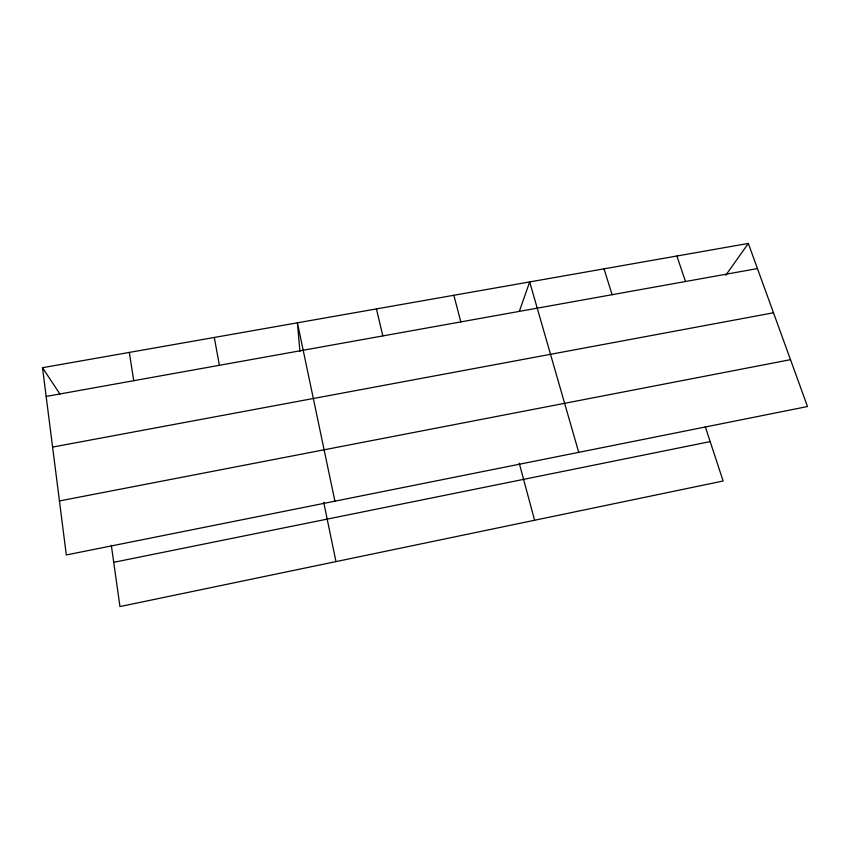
<?xml version="1.0" encoding="UTF-8"?>
<svg xmlns="http://www.w3.org/2000/svg" width="850" height="850" viewBox="0 0 850 850"><rect width="100%" height="100%" fill="white"/><g stroke="black" fill="none" stroke-linecap="round" stroke-linejoin="round"><path stroke-width="1.27" d="M519.286 311.44L529.688 281.924L578.733 452.349M725.741 275.294L748.329 243.429L807.5 406.534L66.311 554.954L42.5 367.699L748.329 243.429M113.719 562.317L710.175 441.607M59.447 500.947L790.5 359.667M52.594 447.079L773.489 312.779M46.155 396.44L757.446 268.579M42.5 367.699L59.883 394.007M676.887 256.009L685.504 281.509M705.287 426.753L723.138 481.004L119.956 606.571L111.329 545.339M604.021 268.844L612.117 294.706M519.244 463.186L534.586 520.253M453.847 295.279L460.828 321.906M376.444 308.911L382.829 335.92M334.911 501.171L297.426 322.819L299.922 351.507M323.723 502.318L335.973 561.595M214.296 337.461L219.385 365.309M129.338 352.421L133.726 380.704"/></g></svg>
